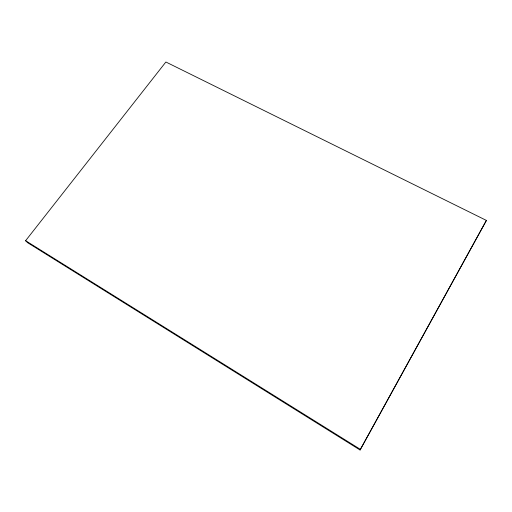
<?xml version="1.0" encoding="UTF-8"?>
<svg xmlns="http://www.w3.org/2000/svg" width="512" height="512" viewBox="0 0 512 512"><rect width="100%" height="100%" fill="white"/><g stroke="black" fill="none" stroke-linecap="round" stroke-linejoin="round"><path stroke-width="0.77" d="M360.058 450.003L486.4 220.429L165.875 61.997L25.6 240.71L27.558 242.643L360.058 450.003L486.4 220.429M25.6 240.71L360.448 449.414"/></g></svg>
